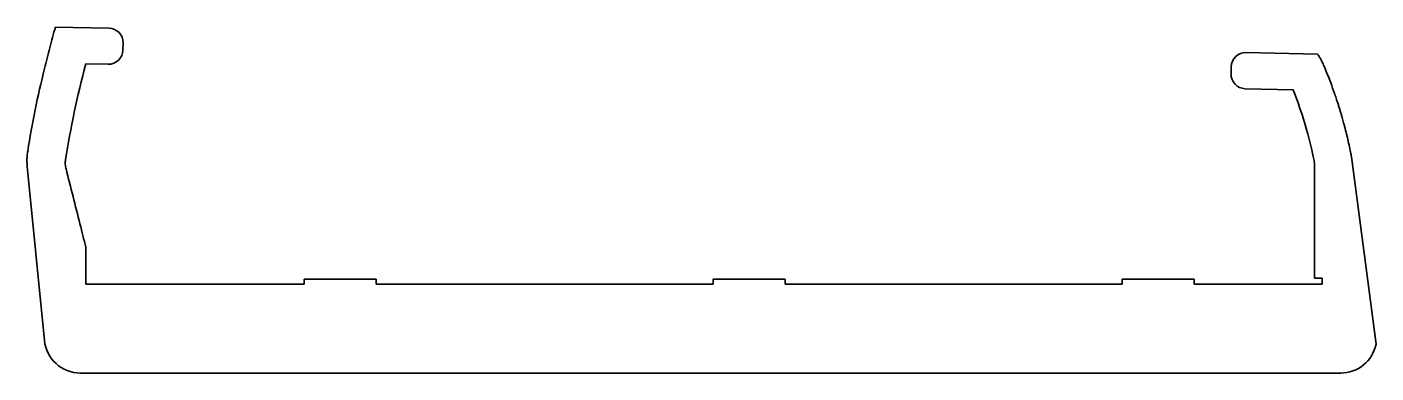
# Model space of a CAD drawing. Header units: millimetres. Extents: x 0 to 561, y 0 to 144.
import ezdxf

# ---------------------------------------------------------------- set-up
doc = ezdxf.new("R2010")
doc.units = ezdxf.units.MM
doc.layers.add('SIMUMAK Visible (ISO)', color=7, linetype='Continuous', lineweight=35)

# ---------------------------------------------------------------- blocks, each defined once
blk = doc.blocks.new('SIL-027-MARB-01_Sheet_2_SIL-027-MARB-01')
at = {"layer": 'SIMUMAK Visible (ISO)'}
for p, q in [((-248.4, 77.58), (-270.63, 78.06)), ((-242.59, 68.46), (-242.53, 71.46)), ((253.97, 66.79), (224.23, 67.43)), ((-258.03, 62.79), (-248.72, 62.59)), ((218.1, 61.56), (218.03, 58.56)), ((223.9, 52.43), (243.82, 52)), ((278.28, -53.79), (268.04, 24.11)), ((-282.33, 20.12), (-275.23, -52.2)), ((-257.98, -28.79), (-257.98, -13.44)), ((-167.26, -28.79), (-167.26, -26.79)), ((-167.26, -26.79), (-137.26, -26.79)), ((-137.26, -26.79), (-137.26, -28.79)), ((2.74, -28.79), (2.74, -26.79)), ((2.74, -26.79), (32.74, -26.79)), ((32.74, -26.79), (32.74, -28.79)), ((172.74, -28.79), (172.74, -26.79)), ((172.74, -26.79), (202.74, -26.79)), ((202.74, -26.79), (202.74, -28.79)), ((252.74, -26.29), (255.94, -26.29)), ((255.94, -26.29), (255.94, -28.79)), ((-167.26, -28.79), (-257.98, -28.79)), ((2.74, -28.79), (-137.26, -28.79)), ((172.74, -28.79), (32.74, -28.79)), ((255.94, -28.79), (202.74, -28.79)), ((-260.3, -65.73), (263.59, -65.73))]:
    blk.add_line(p, q, dxfattribs=at)
at = {"layer": 'SIMUMAK Visible (ISO)', "extrusion": (0, 0, -1)}
for centre, radius, start, end in [((248.53, 71.58), 6, 91.231, 181.231), ((248.59, 68.59), 6, 181.231, 271.231), ((-224.1, 61.43), 6, 1.231, 91.231), ((-224.03, 58.43), 6, 271.231, 1.231), ((260.3, -50.73), 15, 270, 354.3877), ((-263.59, -50.73), 15, 191.7613, 270)]:
    blk.add_arc(centre, radius, start, end, dxfattribs=at)
at = {"layer": 'SIMUMAK Visible (ISO)'}
for points, knots in [([(-282.16, 26.53), (-281.27, 32.17), (-279.19, 43.55), (-275.93, 57.92), (-273, 69.44), (-271.43, 75.19), (-270.63, 78.06)], [-19.802556, -19.802556, -19.802556, -19.802556, -18.15529, -16.508025, -15.684392, -14.857174, -14.857174, -14.857174, -14.857174]), ([(253.97, 66.79), (254, 66.76), (254.12, 66.58), (254.28, 66.33), (254.56, 65.9), (254.84, 65.47), (255.23, 64.81), (255.56, 64.21), (255.94, 63.47), (256.31, 62.72), (256.58, 62.11), (256.7, 61.81)], [-0.3113649, -0.3113649, -0.3113649, -0.3113649, -0.3052409, -0.2777512, -0.2640063, -0.2227716, -0.1952819, -0.1403024, -0.1128126, -0.0578331, -0.0028536, -0.0028536, -0.0028536, -0.0028536]), ([(256.7, 61.81), (257.51, 59.88), (258.87, 56.49), (260.31, 52.56), (261.25, 49.85), (261.75, 48.38), (262.24, 46.9), (262.55, 45.91), (262.94, 44.67), (263.25, 43.68), (263.62, 42.44), (263.91, 41.44), (264.34, 39.95), (264.76, 38.44), (265.37, 36.18), (265.89, 34.16), (266.5, 31.62), (267.08, 29.08), (267.51, 27.04), (267.72, 26.02)], [-3.702656, -3.702656, -3.702656, -3.702656, -3.122972, -2.688208, -2.543287, -2.325905, -2.253444, -2.108523, -2.036063, -1.891141, -1.818681, -1.67376, -1.601299, -1.383917, -1.238996, -0.949154, -0.804232, -0.51439, -0.224548, -0.224548, -0.224548, -0.224548]), ([(243.82, 52), (245.36, 48.11), (246.76, 44.13), (249.8, 34.41), (251.33, 28.5), (252.53, 22.59)], [-3.166122, -3.166122, -3.166122, -3.166122, -1.915316, -1.915316, -0.108032, -0.108032, -0.108032, -0.108032]), ([(-282.33, 20.12), (-282.33, 20.13), (-282.35, 20.28), (-282.39, 20.73), (-282.43, 21.31), (-282.46, 22.05), (-282.46, 22.65), (-282.45, 23.41), (-282.43, 24.02), (-282.38, 24.79), (-282.3, 25.58), (-282.21, 26.21), (-282.16, 26.53)], [-0.3243656, -0.3243656, -0.3243656, -0.3243656, -0.3224506, -0.2994184, -0.253354, -0.2303218, -0.1842575, -0.1612253, -0.1151609, -0.0921287, -0.0460644, 0, 0, 0, 0]), ([(-266.22, 19.1), (-266.38, 19.74), (-266.49, 20.4), (-266.56, 21.68), (-266.54, 22.31), (-266.44, 22.93)], [-0.3850652, -0.3850652, -0.3850652, -0.3850652, -0.1870266, -0.1870266, 0, 0, 0, 0]), ([(252.53, 22.59), (252.6, 22.23), (252.65, 21.86), (252.73, 21.13), (252.74, 20.76), (252.74, 20.39)], [-0.2209934, -0.2209934, -0.2209934, -0.2209934, -0.11063, -0.11063, -0.0000549, -0.0000549, -0.0000549, -0.0000549]), ([(267.72, 26.02), (267.78, 25.71), (267.89, 25.16), (267.98, 24.54), (268.03, 24.21), (268.04, 24.12), (268.04, 24.11)], [-0.3160712, -0.3160712, -0.3160712, -0.3160712, -0.263395, -0.2238878, -0.2107187, -0.2085068, -0.2085068, -0.2085068, -0.2085068]), ([(-257.98, -13.44), (-258.8, -10.23), (-259.61, -7.02), (-262.36, 3.83), (-264.29, 11.46), (-266.22, 19.1)], [-3.570428, -3.570428, -3.570428, -3.570428, -2.575629, -2.575629, -0.213764, -0.213764, -0.213764, -0.213764]), ([(252.74, 20.39), (252.74, 12.32), (252.74, 4.25), (252.74, -11.31), (252.74, -18.8), (252.74, -26.29)], [-4.918437, -4.918437, -4.918437, -4.918437, -2.497133, -2.497133, -0.25, -0.25, -0.25, -0.25])]:
    blk.add_open_spline(points, degree=3, knots=knots, dxfattribs=at)
blk.add_open_spline([(-266.44, 22.93), (-264.41, 35.91), (-261.51, 49.35), (-258.03, 62.79)], degree=3, dxfattribs=at)

msp = doc.modelspace()

# ---------------------------------------------------------------- block references
msp.add_blockref('SIL-027-MARB-01_Sheet_2_SIL-027-MARB-01', (282.33, 65.73))

doc.saveas('drawing.dxf')
